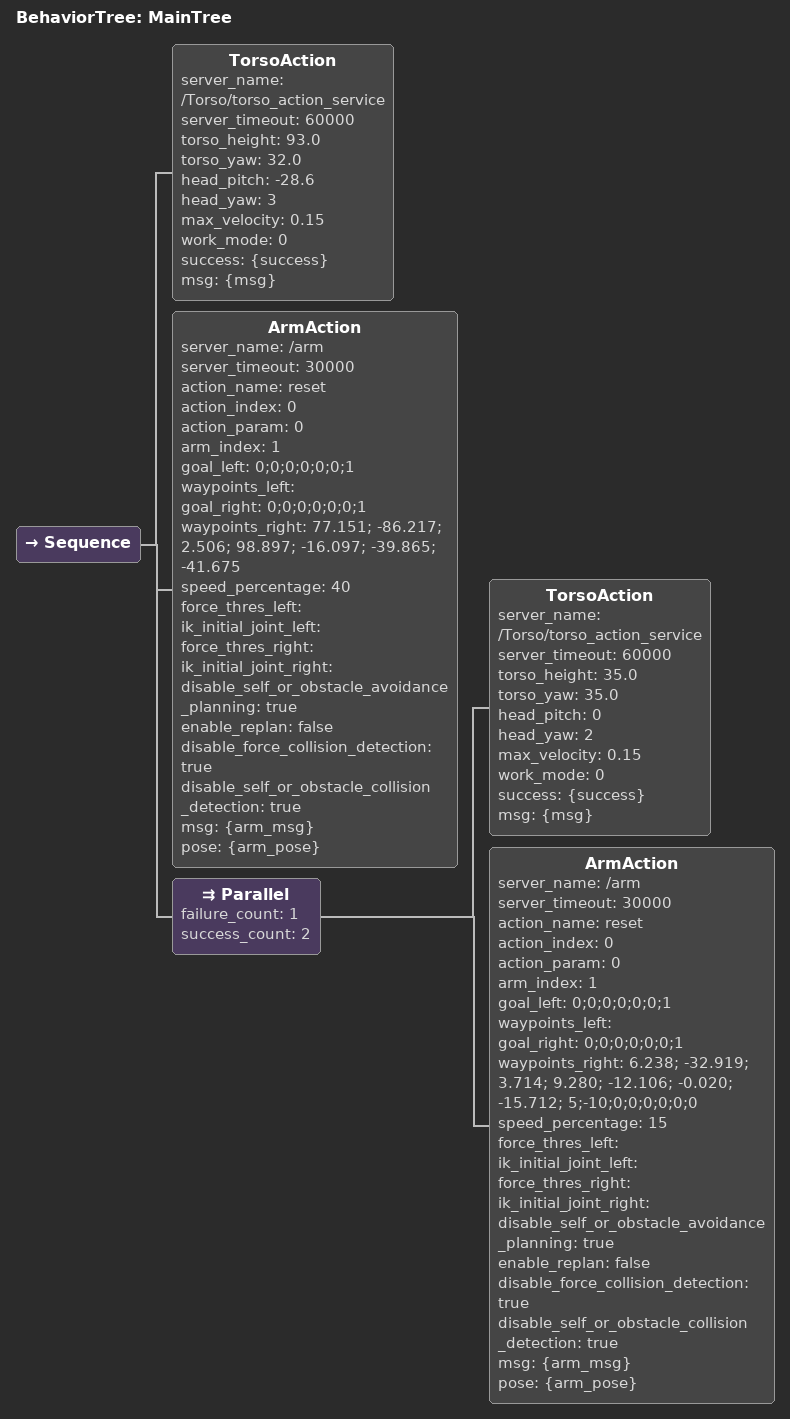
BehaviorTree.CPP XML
<?xml version="1.0" encoding="UTF-8"?>
<root BTCPP_format="4"
      main_tree_to_execute="MainTree">
    <BehaviorTree ID="MainTree">
            <Sequence>
                <TorsoAction server_name="/Torso/torso_action_service"
                            server_timeout="60000"
                            torso_height="93.0"
                            torso_yaw="32.0"
                            head_pitch="-28.6"
                            head_yaw="3"
                            max_velocity="0.15"
                            work_mode="0"
                            success="{success}"
                            msg="{msg}"/>
                <ArmAction server_name="/arm"
                          server_timeout="30000"
                          action_name="reset"
                          action_index="0"
                          action_param="0"
                          arm_index="1"
                          goal_left="0;0;0;0;0;0;1"
                          waypoints_left=""
                          goal_right="0;0;0;0;0;0;1"
                          waypoints_right="77.151; -86.217; 2.506; 98.897; -16.097; -39.865; -41.675"
                          speed_percentage="40"
                            force_thres_left=""
                            ik_initial_joint_left=""
                            force_thres_right=""
                            ik_initial_joint_right=""
                            disable_self_or_obstacle_avoidance_planning="true"
                            enable_replan="false"
                            disable_force_collision_detection="true"
                            disable_self_or_obstacle_collision_detection="true"
                          msg="{arm_msg}"
                          pose="{arm_pose}"/>
                <Parallel failure_count="1"
                          success_count="2">
                  <TorsoAction server_name="/Torso/torso_action_service"
                              server_timeout="60000"
                              torso_height="35.0"
                              torso_yaw="35.0"
                              head_pitch="0"
                              head_yaw="2"
                              max_velocity="0.15"
                              work_mode="0"
                              success="{success}"
                              msg="{msg}"/>
                  <ArmAction server_name="/arm"
                            server_timeout="30000"
                            action_name="reset"
                            action_index="0"
                            action_param="0"
                            arm_index="1"
                            goal_left="0;0;0;0;0;0;1"
                            waypoints_left=""
                            goal_right="0;0;0;0;0;0;1"
                            waypoints_right="6.238; -32.919; 3.714; 9.280; -12.106; -0.020; -15.712;
                                            5;-10;0;0;0;0;0;0"
                            speed_percentage="15"
                            force_thres_left=""
                            ik_initial_joint_left=""
                            force_thres_right=""
                            ik_initial_joint_right=""
                            disable_self_or_obstacle_avoidance_planning="true"
                            enable_replan="false"
                            disable_force_collision_detection="true"
                            disable_self_or_obstacle_collision_detection="true"
                            msg="{arm_msg}"
                            pose="{arm_pose}"/>
                </Parallel>
            </Sequence>
    </BehaviorTree>
</root>
